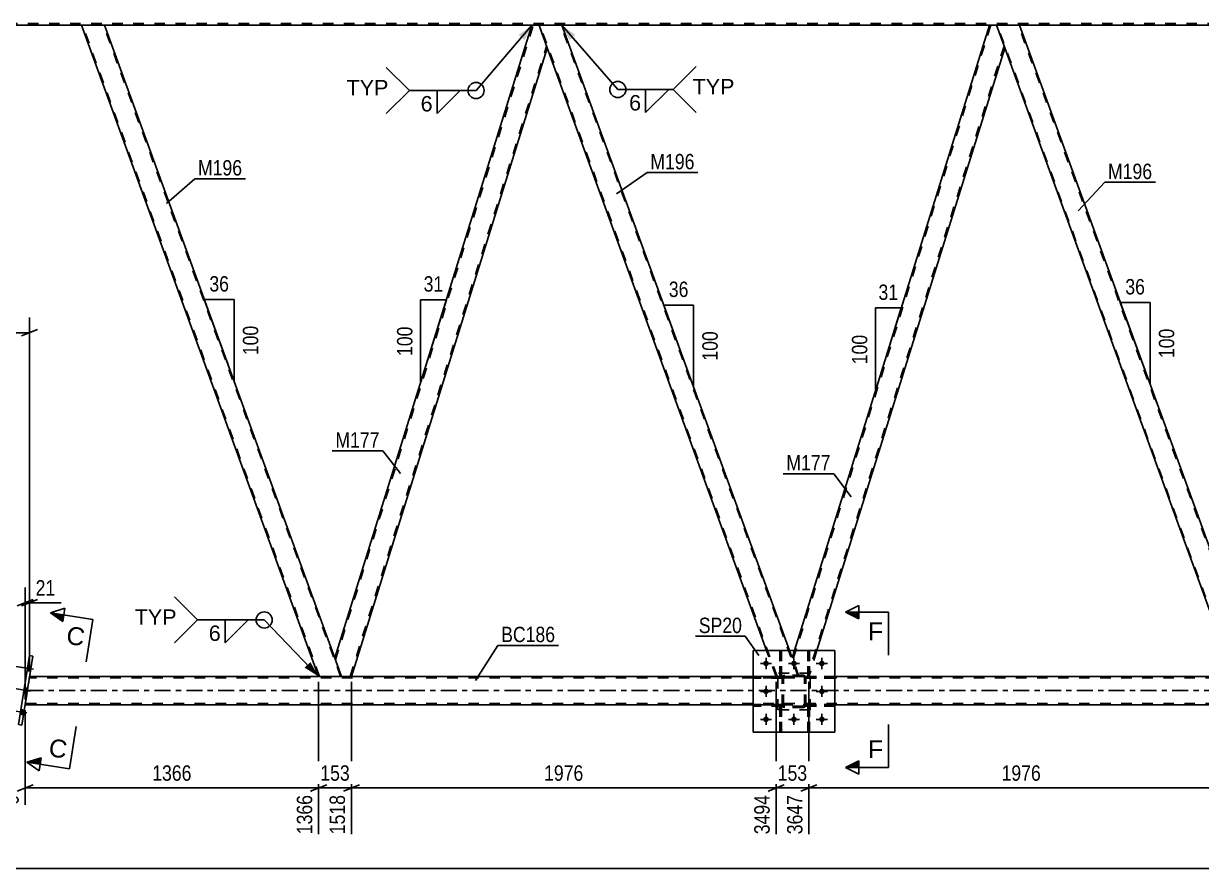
# Model space of a CAD drawing. Header units: millimetres. Extents: x 0 to 841, y 0 to 594.
# Drawn here: x 110.7 to 329.9, y 277.3 to 434.6 of the extents above; entities that cross this region are included whole.
import ezdxf

# ---------------------------------------------------------------- set-up
doc = ezdxf.new("R2010")
doc.units = ezdxf.units.MM
doc.linetypes.add('DXK_LINE_DOT2', pattern=[3.9198, 1.9599, -1.9599])
doc.linetypes.add('DXK_LINE_DOT3', pattern=[5.9187, 2.979, -0.9799, 0.9799, -0.9799])
doc.styles.add('Arial', font='ARIAL.TTF', dxfattribs={"height": 0.2})
doc.styles.add('Arial Narrow', font='ARIALN.TTF', dxfattribs={"height": 0.2})

# ---------------------------------------------------------------- blocks, each defined once
blk = doc.blocks.new('Bolt-318887657-3379 - 3259')
at = {"linetype": 'Continuous'}
for points in [[(111.45, 314.98), (111.32, 314.11), (111.95, 314.01), (112.08, 314.88)], [(111.45, 314.98), (111.32, 314.11), (111.95, 314.01), (112.08, 314.88)], [(111.45, 314.98), (111.32, 314.11), (111.95, 314.01), (112.08, 314.88)], [(110.82, 310.93), (110.68, 310.06), (111.31, 309.96), (111.45, 310.83)], [(110.82, 310.93), (110.68, 310.06), (111.31, 309.96), (111.45, 310.83)], [(110.18, 306.88), (110.04, 306.01), (110.68, 305.91), (110.81, 306.78)], [(110.18, 306.88), (110.04, 306.01), (110.68, 305.91), (110.81, 306.78)], [(110.18, 306.88), (110.04, 306.01), (110.68, 305.91), (110.81, 306.78)]]:
    blk.add_hatch(color=1, dxfattribs=at).paths.add_polyline_path(points)
at = {"color": 1, "linetype": 'Continuous'}
for p, q in [((112.53, 314.36), (109.25, 314.88)), ((112.53, 314.36), (109.25, 314.88)), ((112.53, 314.36), (109.25, 314.88)), ((111.95, 314.01), (111.32, 314.11)), ((111.95, 314.01), (111.32, 314.11)), ((111.95, 314.01), (111.32, 314.11)), ((112.08, 314.88), (111.45, 314.98)), ((112.08, 314.88), (111.45, 314.98)), ((112.08, 314.88), (111.45, 314.98)), ((111.89, 310.31), (108.61, 310.83)), ((111.89, 310.31), (108.61, 310.83)), ((111.31, 309.96), (110.68, 310.06)), ((111.31, 309.96), (110.68, 310.06)), ((111.45, 310.83), (110.82, 310.93)), ((111.45, 310.83), (110.82, 310.93)), ((111.26, 306.26), (107.98, 306.78)), ((111.26, 306.26), (107.98, 306.78)), ((111.26, 306.26), (107.98, 306.78)), ((110.68, 305.91), (110.04, 306.01)), ((110.68, 305.91), (110.04, 306.01)), ((110.68, 305.91), (110.04, 306.01)), ((110.81, 306.78), (110.18, 306.88)), ((110.81, 306.78), (110.18, 306.88)), ((110.81, 306.78), (110.18, 306.88))]:
    blk.add_line(p, q, dxfattribs=at)
blk = doc.blocks.new('Part-318887657-3724 - 3259')
at = {"color": 7, "linetype": 'DXK_LINE_DOT2'}
for p, q in [((251.41, 317.85), (251.41, 313.01)), ((251.73, 317.85), (251.41, 317.85)), ((251.73, 313.01), (251.73, 317.85)), ((251.41, 313.61), (251.73, 313.61)), ((251.41, 313.01), (251.73, 313.01))]:
    blk.add_line(p, q, dxfattribs=at)
blk = doc.blocks.new('Part-318887657-3357 - 3259')
at = {"color": 2, "linetype": 'Continuous'}
for p, q in [((296, 434.25), (291.74, 434.25)), ((338.87, 316.45), (296, 434.25)), ((335.86, 313.03), (293.27, 430.05))]:
    blk.add_line(p, q, dxfattribs=at)
at = {"color": 7, "linetype": 'DXK_LINE_DOT2'}
for p, q in [((291.74, 434.25), (293.27, 430.05)), ((336.03, 313.03), (291.91, 434.25)), ((339.95, 313.03), (295.83, 434.25)), ((340.12, 313.03), (338.87, 316.45)), ((335.86, 313.03), (340.12, 313.03))]:
    blk.add_line(p, q, dxfattribs=at)
blk = doc.blocks.new('Part-318887657-3591 - 3259')
at = {"color": 7, "linetype": 'DXK_LINE_DOT2'}
for p, q in [((251.41, 302.65), (251.41, 307.49)), ((251.41, 307.49), (251.73, 307.49)), ((251.73, 307.49), (251.73, 302.65)), ((251.41, 306.89), (251.73, 306.89)), ((251.73, 302.65), (251.41, 302.65))]:
    blk.add_line(p, q, dxfattribs=at)
blk = doc.blocks.new('Part-318887657-3693 - 3259')
at = {"color": 7, "linetype": 'DXK_LINE_DOT2'}
for p, q in [((256.61, 302.65), (256.61, 307.49)), ((256.61, 307.49), (256.93, 307.49)), ((256.93, 307.49), (256.93, 302.65)), ((256.61, 306.89), (256.93, 306.89)), ((256.93, 302.65), (256.61, 302.65))]:
    blk.add_line(p, q, dxfattribs=at)
blk = doc.blocks.new('Bolt-318887657-3524 - 3259')
at = {"color": 1, "linetype": 'Continuous'}
for p, q in [((248.85, 316.49), (248.85, 315.8)), ((254.05, 316.49), (254.05, 315.8)), ((259.25, 316.49), (259.25, 315.8)), ((247.81, 315.45), (248.51, 315.45)), ((248.85, 314.41), (248.85, 315.1)), ((249.89, 315.45), (249.2, 315.45)), ((253.01, 315.45), (253.71, 315.45)), ((254.05, 314.41), (254.05, 315.1)), ((255.09, 315.45), (254.4, 315.45)), ((258.21, 315.45), (258.91, 315.45)), ((259.25, 314.41), (259.25, 315.1)), ((260.29, 315.45), (259.6, 315.45)), ((248.85, 311.29), (248.85, 310.6)), ((259.25, 311.29), (259.25, 310.6)), ((247.81, 310.25), (248.51, 310.25)), ((248.85, 309.21), (248.85, 309.9)), ((249.89, 310.25), (249.2, 310.25)), ((258.21, 310.25), (258.91, 310.25)), ((259.25, 309.21), (259.25, 309.9)), ((260.29, 310.25), (259.6, 310.25)), ((247.81, 305.05), (248.51, 305.05)), ((248.85, 306.09), (248.85, 305.4)), ((249.89, 305.05), (249.2, 305.05)), ((253.01, 305.05), (253.71, 305.05)), ((254.05, 306.09), (254.05, 305.4)), ((255.09, 305.05), (254.4, 305.05)), ((258.21, 305.05), (258.91, 305.05)), ((259.25, 306.09), (259.25, 305.4)), ((260.29, 305.05), (259.6, 305.05)), ((248.85, 304.01), (248.85, 304.7)), ((254.05, 304.01), (254.05, 304.7)), ((259.25, 304.01), (259.25, 304.7))]:
    blk.add_line(p, q, dxfattribs=at)
blk = doc.blocks.new('Part-318887657-3545 - 3259')
at = {"color": 2, "linetype": 'Continuous'}
for p, q in [((165.59, 313.03), (121.47, 434.25)), ((121.47, 434.25), (125.73, 434.25)), ((168.6, 316.45), (125.73, 434.25))]:
    blk.add_line(p, q, dxfattribs=at)
at = {"color": 7, "linetype": 'DXK_LINE_DOT2'}
for p, q in [((165.76, 313.03), (121.64, 434.25)), ((169.68, 313.03), (125.56, 434.25)), ((169.85, 313.03), (168.6, 316.45)), ((165.59, 313.03), (169.85, 313.03))]:
    blk.add_line(p, q, dxfattribs=at)
blk = doc.blocks.new('Part-318887657-3667 - 3259')
at = {"color": 7, "linetype": 'DXK_LINE_DOT2'}
for p, q in [((775.9, 434.57), (69.47, 434.57)), ((125.73, 434.25), (121.47, 434.25)), ((210.86, 434.25), (205.29, 434.25)), ((296, 434.25), (290.42, 434.25))]:
    blk.add_line(p, q, dxfattribs=at)
at = {"color": 2, "linetype": 'Continuous'}
for p, q in [((121.47, 434.25), (69.47, 434.25)), ((205.29, 434.25), (125.73, 434.25)), ((290.42, 434.25), (210.86, 434.25)), ((375.56, 434.25), (296, 434.25))]:
    blk.add_line(p, q, dxfattribs=at)
blk = doc.blocks.new('Part-318887657-3550 - 3259')
at = {"color": 7, "linetype": 'DXK_LINE_DOT2'}
for p, q in [((110.97, 307.75), (111.79, 313.03)), ((787.3, 312.79), (111.76, 312.79)), ((261.65, 313.03), (246.45, 313.03)), ((787.3, 307.99), (111, 307.99)), ((261.66, 307.75), (246.45, 307.75))]:
    blk.add_line(p, q, dxfattribs=at)
at = {"color": 2, "linetype": 'Continuous'}
for p, q in [((246.45, 313.03), (111.79, 313.03)), ((501.67, 313.03), (261.65, 313.03)), ((246.45, 307.75), (110.97, 307.75)), ((501.67, 307.75), (261.66, 307.75))]:
    blk.add_line(p, q, dxfattribs=at)
at = {"color": 7, "linetype": 'DXK_LINE_DOT3'}
blk.add_line((111.38, 310.39), (787.3, 310.39), dxfattribs=at)
blk = doc.blocks.new('Part-318887657-3563 - 3259')
at = {"color": 2, "linetype": 'Continuous'}
for p, q in [((168.59, 316.5), (205.29, 434.25)), ((206.61, 434.25), (205.29, 434.25)), ((208.13, 430.05), (206.61, 434.25)), ((171.69, 313.03), (208.15, 430)), ((169.85, 313.03), (168.6, 316.45))]:
    blk.add_line(p, q, dxfattribs=at)
at = {"color": 7, "linetype": 'DXK_LINE_DOT2'}
for p, q in [((168.72, 316.13), (205.54, 434.25)), ((171.44, 313.03), (208.02, 430.37)), ((208.15, 430), (208.13, 430.05)), ((208.15, 430), (208.13, 430.05)), ((168.6, 316.45), (168.59, 316.5)), ((169.85, 313.03), (171.69, 313.03))]:
    blk.add_line(p, q, dxfattribs=at)
blk = doc.blocks.new('Part-318887657-3568 - 3259')
at = {"color": 2, "linetype": 'Continuous'}
for p, q in [((210.86, 434.25), (206.61, 434.25)), ((253.23, 317.85), (210.86, 434.25)), ((248.97, 317.85), (208.13, 430.05))]:
    blk.add_line(p, q, dxfattribs=at)
at = {"color": 7, "linetype": 'DXK_LINE_DOT2'}
for p, q in [((206.61, 434.25), (208.13, 430.05)), ((250.9, 313.03), (206.78, 434.25)), ((254.81, 313.03), (210.69, 434.25)), ((250.73, 313.03), (248.97, 317.85)), ((254.98, 313.03), (253.23, 317.85)), ((254.98, 313.03), (250.73, 313.03))]:
    blk.add_line(p, q, dxfattribs=at)
blk = doc.blocks.new('Part-318887657-3573 - 3259')
at = {"color": 7, "linetype": 'DXK_LINE_DOT2'}
for p, q in [((290.67, 434.25), (253.85, 316.13)), ((293.15, 430.37), (256.58, 313.03)), ((293.29, 430), (293.27, 430.05)), ((293.29, 430), (293.27, 430.05)), ((254.14, 317.85), (253.72, 316.5)), ((254.98, 313.03), (253.72, 316.5)), ((258.33, 317.85), (256.83, 313.03)), ((256.83, 313.03), (254.98, 313.03))]:
    blk.add_line(p, q, dxfattribs=at)
at = {"color": 2, "linetype": 'Continuous'}
for p, q in [((290.42, 434.25), (254.14, 317.85)), ((291.74, 434.25), (290.42, 434.25)), ((293.27, 430.05), (291.74, 434.25)), ((293.29, 430), (258.33, 317.85))]:
    blk.add_line(p, q, dxfattribs=at)
blk = doc.blocks.new('Part-318887657-3598 - 3259')
at = {"color": 7, "linetype": 'DXK_LINE_DOT2'}
for p, q in [((257.06, 313.65), (251.06, 313.65)), ((251.06, 306.85), (251.06, 313.65)), ((257.06, 306.85), (257.06, 313.65)), ((257.06, 306.85), (251.06, 306.85))]:
    blk.add_line(p, q, dxfattribs=at)
blk = doc.blocks.new('Part-318887657-3599 - 3259')
at = {"color": 7, "linetype": 'DXK_LINE_DOT2'}
for p, q in [((251.85, 312.77), (251.89, 312.96)), ((251.89, 312.96), (251.85, 312.77)), ((251.85, 307.73), (251.85, 312.77)), ((252.09, 312.77), (252.11, 312.86)), ((252.09, 307.73), (252.09, 312.77)), ((252.11, 312.86), (252.17, 312.94)), ((252.15, 313.21), (252.33, 313.25)), ((252.33, 313.25), (252.15, 313.21)), ((252.17, 312.94), (252.24, 312.99)), ((252.24, 312.99), (252.33, 313.01)), ((255.77, 313.25), (252.33, 313.25)), ((252.33, 313.01), (255.77, 313.01)), ((255.77, 313.25), (255.96, 313.21)), ((255.96, 313.21), (255.77, 313.25)), ((255.77, 313.01), (255.87, 312.99)), ((255.87, 312.99), (255.94, 312.94)), ((255.94, 312.94), (256, 312.86)), ((256, 312.86), (256.01, 312.77)), ((256.01, 307.73), (256.01, 312.77)), ((256.22, 312.96), (256.25, 312.77)), ((256.25, 312.77), (256.22, 312.96)), ((256.25, 307.73), (256.25, 312.77)), ((251.89, 307.55), (251.85, 307.73)), ((251.85, 307.73), (251.89, 307.55)), ((252.11, 307.64), (252.09, 307.73)), ((252.17, 307.56), (252.11, 307.64)), ((252.33, 307.25), (252.15, 307.29)), ((252.15, 307.29), (252.33, 307.25)), ((252.24, 307.51), (252.17, 307.56)), ((252.33, 307.49), (252.24, 307.51)), ((255.77, 307.49), (252.33, 307.49)), ((255.77, 307.25), (252.33, 307.25)), ((255.87, 307.51), (255.77, 307.49)), ((255.96, 307.29), (255.77, 307.25)), ((255.77, 307.25), (255.96, 307.29)), ((255.94, 307.56), (255.87, 307.51)), ((256, 307.64), (255.94, 307.56)), ((256.01, 307.73), (256, 307.64)), ((256.25, 307.73), (256.22, 307.55)), ((256.22, 307.55), (256.25, 307.73))]:
    blk.add_line(p, q, dxfattribs=at)
at = {"color": 7, "linetype": 'DXK_LINE_DOT3'}
blk.add_line((254.05, 310.25), (254.05, 310.25), dxfattribs=at)
at = {"color": 7, "linetype": 'DXK_LINE_DOT2'}
for centre, start, end in [((252.33, 312.77), 112.5, 157.5), ((252.33, 312.77), 112.5, 157.5), ((255.77, 312.77), 22.5, 67.5), ((255.77, 312.77), 22.5, 67.5), ((252.33, 307.73), 202.5, 247.5), ((252.33, 307.73), 202.5, 247.5), ((255.77, 307.73), 292.5, 337.5), ((255.77, 307.73), 292.5, 337.5)]:
    blk.add_arc(centre, 0.48, start, end, dxfattribs=at)
blk = doc.blocks.new('Part-318887657-3600 - 3259')
at = {"color": 7, "linetype": 'DXK_LINE_DOT2'}
for p, q in [((246.45, 317.85), (261.65, 317.85)), ((246.45, 317.85), (246.45, 302.65)), ((261.65, 317.85), (261.65, 302.65)), ((246.45, 302.65), (261.65, 302.65))]:
    blk.add_line(p, q, dxfattribs=at)
blk = doc.blocks.new('Part-318887657-3605 - 3259')
at = {"color": 2, "linetype": 'Continuous'}
for p, q in [((261.65, 317.85), (246.45, 317.85)), ((246.45, 302.65), (246.45, 317.85)), ((261.65, 302.65), (261.65, 317.85)), ((261.65, 302.65), (246.45, 302.65))]:
    blk.add_line(p, q, dxfattribs=at)
blk = doc.blocks.new('Part-318887657-3609 - 3259')
at = {"color": 7, "linetype": 'DXK_LINE_DOT2'}
for p, q in [((256.93, 307.49), (256.61, 307.49)), ((256.61, 307.49), (256.61, 302.65)), ((256.93, 302.65), (256.93, 307.49)), ((256.61, 306.89), (256.93, 306.89)), ((256.61, 302.65), (256.93, 302.65))]:
    blk.add_line(p, q, dxfattribs=at)
blk = doc.blocks.new('Part-318887657-3615 - 3259')
at = {"color": 7, "linetype": 'DXK_LINE_DOT2'}
for p, q in [((257.06, 313.65), (251.06, 313.65)), ((251.06, 306.85), (251.06, 313.65)), ((257.06, 306.85), (257.06, 313.65)), ((257.06, 306.85), (251.06, 306.85))]:
    blk.add_line(p, q, dxfattribs=at)
blk = doc.blocks.new('Part-318887657-3638 - 3259')
at = {"color": 7, "linetype": 'DXK_LINE_DOT2'}
for p, q in [((251.41, 313.01), (251.41, 317.85)), ((251.41, 317.85), (251.73, 317.85)), ((251.73, 317.85), (251.73, 313.01)), ((251.41, 313.61), (251.73, 313.61)), ((251.73, 313.01), (251.41, 313.01))]:
    blk.add_line(p, q, dxfattribs=at)
blk = doc.blocks.new('Part-318887657-3641 - 3259')
at = {"color": 7, "linetype": 'DXK_LINE_DOT2'}
for p, q in [((261.66, 307.81), (256.26, 307.81)), ((256.26, 307.81), (256.26, 307.49)), ((256.26, 307.49), (261.66, 307.49)), ((256.86, 307.49), (256.86, 307.81)), ((261.66, 307.49), (261.66, 307.81))]:
    blk.add_line(p, q, dxfattribs=at)
blk = doc.blocks.new('Part-318887657-3644 - 3259')
at = {"color": 7, "linetype": 'DXK_LINE_DOT2'}
for p, q in [((261.66, 313.01), (256.26, 313.01)), ((256.26, 313.01), (256.26, 312.69)), ((256.26, 312.69), (261.66, 312.69)), ((256.86, 312.69), (256.86, 313.01)), ((261.66, 312.69), (261.66, 313.01))]:
    blk.add_line(p, q, dxfattribs=at)
blk = doc.blocks.new('Part-318887657-3650 - 3259')
at = {"color": 7, "linetype": 'DXK_LINE_DOT2'}
for p, q in [((256.26, 312.69), (256.26, 313.01)), ((256.26, 313.01), (261.66, 313.01)), ((261.66, 312.69), (256.26, 312.69)), ((256.86, 312.69), (256.86, 313.01)), ((261.66, 313.01), (261.66, 312.69))]:
    blk.add_line(p, q, dxfattribs=at)
blk = doc.blocks.new('Bolt-318887657-3652 - 3259')
at = {"linetype": 'Continuous'}
for points in [[(249.37, 315.45, -1), (248.33, 315.45, -1)], [(254.57, 315.45, -1), (253.53, 315.45, -1)], [(259.77, 315.45, -1), (258.73, 315.45, -1)], [(249.37, 310.25, -1), (248.33, 310.25, -1)], [(259.77, 310.25, -1), (258.73, 310.25, -1)], [(249.37, 305.05, -1), (248.33, 305.05, -1)], [(254.57, 305.05, -1), (253.53, 305.05, -1)], [(259.77, 305.05, -1), (258.73, 305.05, -1)]]:
    blk.add_hatch(color=1, dxfattribs=at).paths.add_polyline_path(points)
at = {"color": 1, "linetype": 'Continuous'}
for p, q in [((248.85, 316.49), (248.85, 314.41)), ((254.05, 316.49), (254.05, 314.41)), ((259.25, 316.49), (259.25, 314.41)), ((249.89, 315.45), (247.81, 315.45)), ((255.09, 315.45), (253.01, 315.45)), ((260.29, 315.45), (258.21, 315.45)), ((248.85, 311.29), (248.85, 309.21)), ((259.25, 311.29), (259.25, 309.21)), ((249.89, 310.25), (247.81, 310.25)), ((260.29, 310.25), (258.21, 310.25)), ((249.89, 305.05), (247.81, 305.05)), ((248.85, 306.09), (248.85, 304.01)), ((255.09, 305.05), (253.01, 305.05)), ((254.05, 306.09), (254.05, 304.01)), ((260.29, 305.05), (258.21, 305.05)), ((259.25, 306.09), (259.25, 304.01))]:
    blk.add_line(p, q, dxfattribs=at)
blk = doc.blocks.new('Part-318887657-3683 - 3259')
at = {"color": 2, "linetype": 'Continuous'}
for p, q in [((111.76, 316.91), (109.74, 304.07)), ((110.37, 303.97), (112.39, 316.81)), ((112.39, 316.81), (111.76, 316.91)), ((110.37, 303.97), (109.74, 304.07))]:
    blk.add_line(p, q, dxfattribs=at)
blk = doc.blocks.new('Part-318887657-3687 - 3259')
at = {"color": 7, "linetype": 'DXK_LINE_DOT2'}
for p, q in [((256.61, 313.01), (256.61, 317.85)), ((256.61, 317.85), (256.93, 317.85)), ((256.93, 317.85), (256.93, 313.01)), ((256.61, 313.61), (256.93, 313.61)), ((256.93, 313.01), (256.61, 313.01))]:
    blk.add_line(p, q, dxfattribs=at)
blk = doc.blocks.new('Part-318887657-3697 - 3259')
at = {"color": 7, "linetype": 'DXK_LINE_DOT2'}
for p, q in [((251.85, 307.81), (246.46, 307.81)), ((246.46, 307.81), (246.46, 307.49)), ((251.85, 307.49), (246.46, 307.49)), ((251.25, 307.49), (251.25, 307.81)), ((251.85, 307.49), (251.85, 307.81))]:
    blk.add_line(p, q, dxfattribs=at)
blk = doc.blocks.new('Part-318887657-3700 - 3259')
at = {"color": 7, "linetype": 'DXK_LINE_DOT2'}
for p, q in [((251.85, 313.01), (246.46, 313.01)), ((246.46, 313.01), (246.46, 312.69)), ((251.85, 312.69), (246.46, 312.69)), ((251.25, 312.69), (251.25, 313.01)), ((251.85, 312.69), (251.85, 313.01))]:
    blk.add_line(p, q, dxfattribs=at)
blk = doc.blocks.new('Part-318887657-3701 - 3259')
at = {"color": 7, "linetype": 'DXK_LINE_DOT2'}
for p, q in [((251.85, 312.77), (251.89, 312.96)), ((251.89, 312.96), (251.85, 312.77)), ((251.85, 307.73), (251.85, 312.77)), ((252.09, 312.77), (252.11, 312.86)), ((252.09, 307.73), (252.09, 312.77)), ((252.11, 312.86), (252.17, 312.94)), ((252.15, 313.21), (252.33, 313.25)), ((252.33, 313.25), (252.15, 313.21)), ((252.17, 312.94), (252.24, 312.99)), ((252.24, 312.99), (252.33, 313.01)), ((255.77, 313.25), (252.33, 313.25)), ((252.33, 313.01), (255.77, 313.01)), ((255.77, 313.25), (255.96, 313.21)), ((255.96, 313.21), (255.77, 313.25)), ((255.77, 313.01), (255.87, 312.99)), ((255.87, 312.99), (255.94, 312.94)), ((255.94, 312.94), (256, 312.86)), ((256, 312.86), (256.01, 312.77)), ((256.01, 307.73), (256.01, 312.77)), ((256.22, 312.96), (256.25, 312.77)), ((256.25, 312.77), (256.22, 312.96)), ((256.25, 307.73), (256.25, 312.77)), ((251.89, 307.55), (251.85, 307.73)), ((251.85, 307.73), (251.89, 307.55)), ((252.11, 307.64), (252.09, 307.73)), ((252.17, 307.56), (252.11, 307.64)), ((252.33, 307.25), (252.15, 307.29)), ((252.15, 307.29), (252.33, 307.25)), ((252.24, 307.51), (252.17, 307.56)), ((252.33, 307.49), (252.24, 307.51)), ((255.77, 307.49), (252.33, 307.49)), ((255.77, 307.25), (252.33, 307.25)), ((255.87, 307.51), (255.77, 307.49)), ((255.96, 307.29), (255.77, 307.25)), ((255.77, 307.25), (255.96, 307.29)), ((255.94, 307.56), (255.87, 307.51)), ((256, 307.64), (255.94, 307.56)), ((256.01, 307.73), (256, 307.64)), ((256.25, 307.73), (256.22, 307.55)), ((256.22, 307.55), (256.25, 307.73))]:
    blk.add_line(p, q, dxfattribs=at)
at = {"color": 7, "linetype": 'DXK_LINE_DOT3'}
blk.add_line((254.05, 310.25), (254.05, 310.25), dxfattribs=at)
at = {"color": 7, "linetype": 'DXK_LINE_DOT2'}
for centre, start, end in [((252.33, 312.77), 112.5, 157.5), ((252.33, 312.77), 112.5, 157.5), ((255.77, 312.77), 22.5, 67.5), ((255.77, 312.77), 22.5, 67.5), ((252.33, 307.73), 202.5, 247.5), ((252.33, 307.73), 202.5, 247.5), ((255.77, 307.73), 292.5, 337.5), ((255.77, 307.73), 292.5, 337.5)]:
    blk.add_arc(centre, 0.48, start, end, dxfattribs=at)
blk = doc.blocks.new('Part-318887657-3727 - 3259')
at = {"color": 7, "linetype": 'DXK_LINE_DOT2'}
for p, q in [((251.85, 307.81), (246.46, 307.81)), ((246.46, 307.49), (246.46, 307.81)), ((251.85, 307.49), (246.46, 307.49)), ((251.25, 307.49), (251.25, 307.81)), ((251.85, 307.81), (251.85, 307.49))]:
    blk.add_line(p, q, dxfattribs=at)
blk = doc.blocks.new('Part-318887657-3730 - 3259')
at = {"color": 7, "linetype": 'DXK_LINE_DOT2'}
for p, q in [((251.85, 313.01), (246.46, 313.01)), ((246.46, 312.69), (246.46, 313.01)), ((251.85, 312.69), (246.46, 312.69)), ((251.25, 312.69), (251.25, 313.01)), ((251.85, 313.01), (251.85, 312.69))]:
    blk.add_line(p, q, dxfattribs=at)
blk = doc.blocks.new('Part-318887657-3733 - 3259')
at = {"color": 7, "linetype": 'DXK_LINE_DOT2'}
for p, q in [((256.26, 307.49), (256.26, 307.81)), ((256.26, 307.81), (261.66, 307.81)), ((261.66, 307.49), (256.26, 307.49)), ((256.86, 307.49), (256.86, 307.81)), ((261.66, 307.81), (261.66, 307.49))]:
    blk.add_line(p, q, dxfattribs=at)
blk = doc.blocks.new('Part-318887657-3788 - 3259')
at = {"color": 7, "linetype": 'DXK_LINE_DOT2'}
for p, q in [((251.73, 307.49), (251.41, 307.49)), ((251.41, 307.49), (251.41, 302.65)), ((251.73, 302.65), (251.73, 307.49)), ((251.41, 306.89), (251.73, 306.89)), ((251.41, 302.65), (251.73, 302.65))]:
    blk.add_line(p, q, dxfattribs=at)
blk = doc.blocks.new('Part-318887657-3810 - 3259')
at = {"color": 7, "linetype": 'DXK_LINE_DOT2'}
for p, q in [((256.61, 317.85), (256.61, 313.01)), ((256.93, 317.85), (256.61, 317.85)), ((256.93, 313.01), (256.93, 317.85)), ((256.61, 313.61), (256.93, 313.61)), ((256.61, 313.01), (256.93, 313.01))]:
    blk.add_line(p, q, dxfattribs=at)
blk = doc.blocks.new('StraightDimension-318887657-4484 - 3259')
at = {"color": 7, "linetype": 'Continuous'}
for p, q in [((165.59, 312.03), (165.59, 283.66)), ((110.97, 306.75), (110.97, 289.14)), ((112.47, 292.87), (109.47, 291.67)), ((110.97, 292.27), (165.59, 292.27)), ((164.09, 291.67), (167.09, 292.87))]:
    blk.add_line(p, q, dxfattribs=at)
at = {"color": 0}
blk.add_wipeout([(142.53, 293.02), (142.53, 297.22), (134.02, 297.22), (134.02, 293.02)], dxfattribs=at)
at = {"color": 0, "linetype": 'Continuous'}
for points in [[(110.37, 291.57), (106.17, 291.57), (106.17, 288.54), (110.37, 288.54)], [(164.99, 291.57), (160.79, 291.57), (160.79, 283.06), (164.99, 283.06)]]:
    blk.add_wipeout(points, dxfattribs=at)
at = {"color": 3, "style": 'Arial Narrow'}
blk.add_text('1366', height=2.863, dxfattribs=at).set_placement((134.62, 293.62))
at = {"color": 3, "linetype": 'Continuous', "style": 'Arial Narrow'}
for s, height, p in [('0', 2.86, (109.77, 289.14)), ('1366', 2.863, (164.39, 283.66))]:
    blk.add_text(s, height=height, rotation=90.0002, dxfattribs=at).set_placement(p)
blk = doc.blocks.new('StraightDimension-318887657-4755 - 3259')
at = {"color": 7, "linetype": 'Continuous'}
for p, q in [((171.69, 312.03), (171.69, 283.66)), ((250.73, 312.03), (250.73, 283.66)), ((173.19, 292.87), (170.19, 291.67)), ((171.69, 292.27), (250.73, 292.27)), ((249.23, 291.67), (252.23, 292.87))]:
    blk.add_line(p, q, dxfattribs=at)
at = {"color": 0}
blk.add_wipeout([(215.47, 293.02), (215.47, 297.22), (206.95, 297.22), (206.95, 293.02)], dxfattribs=at)
at = {"color": 0, "linetype": 'Continuous'}
blk.add_wipeout([(250.13, 291.57), (245.93, 291.57), (245.93, 283.06), (250.13, 283.06)], dxfattribs=at)
at = {"color": 3, "style": 'Arial Narrow'}
blk.add_text('1976', height=2.863, dxfattribs=at).set_placement((207.55, 293.62))
at = {"color": 3, "linetype": 'Continuous', "style": 'Arial Narrow'}
blk.add_text('3494', height=2.863, rotation=90.0002, dxfattribs=at).set_placement((249.53, 283.66))
blk = doc.blocks.new('StraightDimension-318887657-4496 - 3259')
at = {"color": 7, "linetype": 'Continuous'}
for p, q in [((165.59, 312.03), (165.59, 283.66)), ((171.69, 312.03), (171.69, 283.66)), ((164.09, 291.67), (167.09, 292.87)), ((165.59, 292.27), (171.69, 292.27)), ((173.19, 292.87), (170.19, 291.67))]:
    blk.add_line(p, q, dxfattribs=at)
at = {"color": 0}
blk.add_wipeout([(171.98, 293.02), (171.98, 297.22), (165.3, 297.22), (165.3, 293.02)], dxfattribs=at)
at = {"color": 0, "linetype": 'Continuous'}
blk.add_wipeout([(171.09, 291.57), (166.89, 291.57), (166.89, 283.06), (171.09, 283.06)], dxfattribs=at)
at = {"color": 3, "style": 'Arial Narrow'}
blk.add_text('153', height=2.863, dxfattribs=at).set_placement((165.9, 293.62))
at = {"color": 3, "linetype": 'Continuous', "style": 'Arial Narrow'}
blk.add_text('1518', height=2.863, rotation=90.0002, dxfattribs=at).set_placement((170.49, 283.66))
blk = doc.blocks.new('StraightDimension-318887657-4717 - 3259')
at = {"color": 7, "linetype": 'Continuous'}
for p, q in [((256.83, 312.03), (256.83, 283.66)), ((335.86, 312.03), (335.86, 283.66)), ((258.33, 292.87), (255.33, 291.67)), ((256.83, 292.27), (335.86, 292.27)), ((334.36, 291.67), (337.36, 292.87))]:
    blk.add_line(p, q, dxfattribs=at)
at = {"color": 0}
blk.add_wipeout([(300.6, 293.02), (300.6, 297.22), (292.09, 297.22), (292.09, 293.02)], dxfattribs=at)
at = {"color": 0, "linetype": 'Continuous'}
blk.add_wipeout([(335.26, 291.57), (331.06, 291.57), (331.06, 283.06), (335.26, 283.06)], dxfattribs=at)
at = {"color": 3, "style": 'Arial Narrow'}
blk.add_text('1976', height=2.863, dxfattribs=at).set_placement((292.69, 293.62))
at = {"color": 3, "linetype": 'Continuous', "style": 'Arial Narrow'}
blk.add_text('5622', height=2.863, rotation=90.0002, dxfattribs=at).set_placement((334.66, 283.66))
blk = doc.blocks.new('AngleDimension-318887657-4890 - 3259')
at = {"color": 7, "linetype": 'Continuous'}
for p, q in [((148.67, 371.21), (144.31, 383.19)), ((149.85, 383.19), (144.31, 383.19)), ((149.85, 367.97), (144.31, 383.19)), ((149.85, 367.97), (149.85, 383.19))]:
    blk.add_line(p, q, dxfattribs=at)
at = {"color": 0}
for points in [[(149.51, 384.09), (149.51, 388.29), (144.65, 388.29), (144.65, 384.09)], [(154.95, 378.92), (150.75, 378.92), (150.75, 372.24), (154.95, 372.24)]]:
    blk.add_wipeout(points, dxfattribs=at)
at = {"color": 3, "style": 'Arial Narrow'}
blk.add_text('36', height=2.863, dxfattribs=at).set_placement((145.25, 384.69))
blk.add_text('100', height=2.863, rotation=90.0002, dxfattribs=at).set_placement((154.35, 372.84))
blk = doc.blocks.new('AngleDimension-318887657-4932 - 3259')
at = {"color": 7, "linetype": 'Continuous'}
for p, q in [((269.2, 381.63), (274.02, 381.63)), ((269.2, 366.16), (274.02, 381.63)), ((269.2, 366.16), (269.2, 381.63)), ((273.87, 381.14), (274.02, 381.63))]:
    blk.add_line(p, q, dxfattribs=at)
at = {"color": 0}
for points in [[(274.04, 382.53), (274.04, 386.73), (269.18, 386.73), (269.18, 382.53)], [(268.3, 377.24), (264.1, 377.24), (264.1, 370.55), (268.3, 370.55)]]:
    blk.add_wipeout(points, dxfattribs=at)
at = {"color": 3, "style": 'Arial Narrow'}
blk.add_text('31', height=2.863, dxfattribs=at).set_placement((269.78, 383.13))
blk.add_text('100', height=2.863, rotation=90.0002, dxfattribs=at).set_placement((267.7, 371.15))
blk = doc.blocks.new('StraightDimension-318887657-4149 - 3259')
at = {"color": 7, "linetype": 'Continuous'}
for p, q in [((59.25, 433.25), (59.25, 374.63)), ((111.79, 314.03), (111.79, 379.88)), ((60.75, 377.63), (57.75, 376.43)), ((110.29, 376.43), (113.29, 377.63)), ((59.25, 377.03), (111.79, 377.03))]:
    blk.add_line(p, q, dxfattribs=at)
at = {"color": 0}
blk.add_wipeout([(89.78, 377.78), (89.78, 381.98), (81.27, 381.98), (81.27, 377.78)], dxfattribs=at)
at = {"color": 3, "style": 'Arial Narrow'}
blk.add_text('1431', height=2.863, dxfattribs=at).set_placement((81.87, 378.38))
blk = doc.blocks.new('StraightDimension-318887657-4449 - 3259')
at = {"color": 7, "linetype": 'Continuous'}
for p, q in [((110.97, 308.75), (110.97, 329.6)), ((111.79, 314.03), (111.79, 329.6)), ((109.47, 326.15), (112.47, 327.35)), ((113.29, 327.35), (110.29, 326.15)), ((110.97, 326.75), (111.79, 326.75))]:
    blk.add_line(p, q, dxfattribs=at)
at = {"color": 0}
blk.add_wipeout([(117.18, 327.5), (117.18, 331.7), (112.32, 331.7), (112.32, 327.5)], dxfattribs=at)
at = {"color": 7, "linetype": 'Continuous'}
blk.add_line((111.79, 326.75), (117.7, 326.75), dxfattribs=at)
blk.add_line((111.79, 326.75), (117.7, 326.75), dxfattribs=at)
at = {"color": 3, "style": 'Arial Narrow'}
blk.add_text('21', height=2.863, dxfattribs=at).set_placement((112.92, 328.1))
blk = doc.blocks.new('StraightDimension-318887657-4473 - 3259')
at = {"color": 7, "linetype": 'Continuous'}
blk.add_line((58.61, 277.29), (798.16, 277.29), dxfattribs=at)
blk = doc.blocks.new('StraightDimension-318887657-4736 - 3259')
at = {"color": 7, "linetype": 'Continuous'}
for p, q in [((250.73, 312.03), (250.73, 283.66)), ((256.83, 312.03), (256.83, 283.66)), ((249.23, 291.67), (252.23, 292.87)), ((250.73, 292.27), (256.83, 292.27)), ((258.33, 292.87), (255.33, 291.67))]:
    blk.add_line(p, q, dxfattribs=at)
at = {"color": 0}
blk.add_wipeout([(257.12, 293.02), (257.12, 297.22), (250.43, 297.22), (250.43, 293.02)], dxfattribs=at)
at = {"color": 0, "linetype": 'Continuous'}
blk.add_wipeout([(256.23, 291.57), (252.03, 291.57), (252.03, 283.06), (256.23, 283.06)], dxfattribs=at)
at = {"color": 3, "style": 'Arial Narrow'}
blk.add_text('153', height=2.863, dxfattribs=at).set_placement((251.03, 293.62))
at = {"color": 3, "linetype": 'Continuous', "style": 'Arial Narrow'}
blk.add_text('3647', height=2.863, rotation=90.0002, dxfattribs=at).set_placement((255.63, 283.66))
blk = doc.blocks.new('AngleDimension-318887657-4904 - 3259')
at = {"color": 7, "linetype": 'Continuous'}
for p, q in [((184.54, 383.17), (189.37, 383.17)), ((184.54, 367.7), (189.37, 383.17)), ((184.54, 367.7), (184.54, 383.17)), ((187.5, 377.19), (189.37, 383.17))]:
    blk.add_line(p, q, dxfattribs=at)
at = {"color": 0}
for points in [[(189.38, 384.07), (189.38, 388.27), (184.53, 388.27), (184.53, 384.07)], [(183.64, 378.78), (179.44, 378.78), (179.44, 372.09), (183.64, 372.09)]]:
    blk.add_wipeout(points, dxfattribs=at)
at = {"color": 3, "style": 'Arial Narrow'}
blk.add_text('31', height=2.863, dxfattribs=at).set_placement((185.13, 384.67))
blk.add_text('100', height=2.863, rotation=90.0002, dxfattribs=at).set_placement((183.04, 372.69))
blk = doc.blocks.new('AngleDimension-318887657-4918 - 3259')
at = {"color": 7, "linetype": 'Continuous'}
for p, q in [((230.98, 378.98), (229.82, 382.17)), ((235.36, 382.17), (229.82, 382.17)), ((235.36, 366.95), (229.82, 382.17)), ((235.36, 366.95), (235.36, 382.17))]:
    blk.add_line(p, q, dxfattribs=at)
at = {"color": 0}
for points in [[(235.02, 383.07), (235.02, 387.27), (230.16, 387.27), (230.16, 383.07)], [(240.46, 377.9), (236.26, 377.9), (236.26, 371.22), (240.46, 371.22)]]:
    blk.add_wipeout(points, dxfattribs=at)
at = {"color": 3, "style": 'Arial Narrow'}
blk.add_text('36', height=2.863, dxfattribs=at).set_placement((230.76, 383.67))
blk.add_text('100', height=2.863, rotation=90.0002, dxfattribs=at).set_placement((239.86, 371.82))
blk = doc.blocks.new('AngleDimension-318887657-4946 - 3259')
at = {"color": 7, "linetype": 'Continuous'}
for p, q in [((320.32, 382.65), (314.78, 382.65)), ((320.32, 367.43), (314.78, 382.65)), ((320.32, 367.43), (320.32, 382.65)), ((321.61, 363.88), (320.32, 367.43))]:
    blk.add_line(p, q, dxfattribs=at)
at = {"color": 0}
for points in [[(319.98, 383.55), (319.98, 387.75), (315.12, 387.75), (315.12, 383.55)], [(325.42, 378.38), (321.22, 378.38), (321.22, 371.7), (325.42, 371.7)]]:
    blk.add_wipeout(points, dxfattribs=at)
at = {"color": 3, "style": 'Arial Narrow'}
blk.add_text('36', height=2.863, dxfattribs=at).set_placement((315.72, 384.15))
blk.add_text('100', height=2.863, rotation=90.0002, dxfattribs=at).set_placement((324.82, 372.3))
blk = doc.blocks.new('Mark-318887657-3353 - 3259')
at = {"color": 0}
blk.add_wipeout([(320.72, 405.62), (320.72, 408.62), (312.5, 408.62), (312.5, 405.62)], dxfattribs=at)
blk.add_wipeout([(320.72, 405.62), (320.72, 408.62), (312.5, 408.62), (312.5, 405.62)], dxfattribs=at)
at = {"color": 30, "linetype": 'Continuous'}
for p, q in [((306.92, 399.68), (311.9, 405.02)), ((311.9, 405.02), (321.32, 405.02))]:
    blk.add_line(p, q, dxfattribs=at)
at = {"color": 3, "style": 'Arial Narrow'}
blk.add_text('M196', height=2.863, dxfattribs=at).set_placement((312.5, 405.62))
blk = doc.blocks.new('Mark-318887657-3541 - 3259')
at = {"color": 0}
blk.add_wipeout([(151.35, 406.29), (151.35, 409.29), (143.13, 409.29), (143.13, 406.29)], dxfattribs=at)
blk.add_wipeout([(151.35, 406.29), (151.35, 409.29), (143.13, 409.29), (143.13, 406.29)], dxfattribs=at)
at = {"color": 30, "linetype": 'Continuous'}
for p, q in [((137.28, 401.06), (142.53, 405.69)), ((142.53, 405.69), (151.95, 405.69))]:
    blk.add_line(p, q, dxfattribs=at)
at = {"color": 3, "style": 'Arial Narrow'}
blk.add_text('M196', height=2.863, dxfattribs=at).set_placement((143.13, 406.29))
blk = doc.blocks.new('Mark-318887657-3546 - 3259')
at = {"color": 0}
blk.add_wipeout([(209.61, 319.42), (209.61, 322.42), (199.56, 322.42), (199.56, 319.42)], dxfattribs=at)
blk.add_wipeout([(209.61, 319.42), (209.61, 322.42), (199.56, 322.42), (199.56, 319.42)], dxfattribs=at)
at = {"color": 30, "linetype": 'Continuous'}
for p, q in [((194.79, 312.31), (198.96, 318.82)), ((198.96, 318.82), (210.21, 318.82))]:
    blk.add_line(p, q, dxfattribs=at)
at = {"color": 3, "style": 'Arial Narrow'}
blk.add_text('BC186', height=2.863, dxfattribs=at).set_placement((199.56, 319.42))
blk = doc.blocks.new('Mark-318887657-3559 - 3259')
at = {"color": 0}
blk.add_wipeout([(176.93, 355.63), (176.93, 358.63), (168.71, 358.63), (168.71, 355.63)], dxfattribs=at)
blk.add_wipeout([(176.93, 355.63), (176.93, 358.63), (168.71, 358.63), (168.71, 355.63)], dxfattribs=at)
at = {"color": 30, "linetype": 'Continuous'}
for p in [(168.11, 355.03), (180.83, 350.84)]:
    blk.add_line(p, (177.53, 355.03), dxfattribs=at)
at = {"color": 3, "style": 'Arial Narrow'}
blk.add_text('M177', height=2.863, dxfattribs=at).set_placement((168.71, 355.63))
blk = doc.blocks.new('Mark-318887657-3564 - 3259')
at = {"color": 0}
blk.add_wipeout([(235.56, 407.44), (235.56, 410.44), (227.33, 410.44), (227.33, 407.44)], dxfattribs=at)
blk.add_wipeout([(235.56, 407.44), (235.56, 410.44), (227.33, 410.44), (227.33, 407.44)], dxfattribs=at)
at = {"color": 30, "linetype": 'Continuous'}
for p, q in [((221.03, 402.9), (226.73, 406.84)), ((226.73, 406.84), (236.16, 406.84))]:
    blk.add_line(p, q, dxfattribs=at)
at = {"color": 3, "style": 'Arial Narrow'}
blk.add_text('M196', height=2.863, dxfattribs=at).set_placement((227.33, 407.44))
blk = doc.blocks.new('Mark-318887657-3569 - 3259')
at = {"color": 0}
blk.add_wipeout([(260.86, 351.38), (260.86, 354.38), (252.64, 354.38), (252.64, 351.38)], dxfattribs=at)
blk.add_wipeout([(260.86, 351.38), (260.86, 354.38), (252.64, 354.38), (252.64, 351.38)], dxfattribs=at)
at = {"color": 30, "linetype": 'Continuous'}
for p in [(252.04, 350.78), (264.67, 346.5)]:
    blk.add_line(p, (261.46, 350.78), dxfattribs=at)
at = {"color": 3, "style": 'Arial Narrow'}
blk.add_text('M177', height=2.863, dxfattribs=at).set_placement((252.64, 351.38))
blk = doc.blocks.new('Mark-318887657-3601 - 3259')
at = {"color": 0}
blk.add_wipeout([(244.38, 321.11), (244.38, 324.11), (236.34, 324.11), (236.34, 321.11)], dxfattribs=at)
blk.add_wipeout([(244.38, 321.11), (244.38, 324.11), (236.34, 324.11), (236.34, 321.11)], dxfattribs=at)
at = {"color": 30, "linetype": 'Continuous'}
for p in [(235.74, 320.51), (247.51, 316.93)]:
    blk.add_line(p, (244.98, 320.51), dxfattribs=at)
at = {"color": 3, "style": 'Arial Narrow'}
blk.add_text('SP20', height=2.863, dxfattribs=at).set_placement((236.34, 321.11))
blk = doc.blocks.new('SectionMark-318887657-5039 - 3259')
at = {"linetype": 'Continuous'}
for points in [[(266.15, 324.99), (266.15, 323.74), (263.65, 324.99)], [(266.15, 297.33), (266.15, 296.08), (263.65, 296.08)]]:
    blk.add_hatch(color=6, dxfattribs=at).paths.add_polyline_path(points)
at = {"color": 6, "linetype": 'Continuous'}
for p, q in [((263.65, 324.99), (266.15, 326.24)), ((271.65, 324.99), (263.65, 324.99)), ((263.65, 324.99), (266.15, 323.74)), ((266.15, 323.74), (266.15, 326.24)), ((263.65, 296.08), (266.15, 297.33)), ((271.65, 296.08), (263.65, 296.08)), ((266.15, 294.83), (263.65, 296.08)), ((266.15, 297.33), (266.15, 294.83))]:
    blk.add_line(p, q, dxfattribs=at)
at = {"color": 0, "linetype": 'Continuous'}
for points in [[(270.65, 319.74), (270.65, 323.24), (267.8, 323.24), (267.8, 319.74)], [(270.65, 297.83), (270.65, 301.33), (267.8, 301.33), (267.8, 297.83)]]:
    blk.add_wipeout(points, dxfattribs=at)
at = {"color": 6, "linetype": 'Continuous'}
for p, q in [((271.65, 324.99), (271.65, 316.99)), ((271.65, 296.08), (271.65, 304.08))]:
    blk.add_line(p, q, dxfattribs=at)
at = {"color": 3, "linetype": 'Continuous', "style": 'Arial'}
for p in [(267.8, 319.74), (267.8, 297.83)]:
    blk.add_text('F', height=3.34, dxfattribs=at).set_placement(p)
blk = doc.blocks.new('SectionMark-318887657-5033 - 3259')
at = {"linetype": 'Continuous'}
blk.add_hatch(color=6, dxfattribs=at).paths.add_polyline_path([(113.97, 297.91), (113.78, 296.67), (111.31, 297.06)])
at = {"color": 6, "linetype": 'Continuous'}
for p, q in [((115.68, 324.9), (118.35, 325.74)), ((111.31, 297.06), (113.97, 297.91)), ((113.59, 295.44), (111.31, 297.06)), ((113.97, 297.91), (113.59, 295.44))]:
    blk.add_line(p, q, dxfattribs=at)
at = {"color": 0, "linetype": 'Continuous'}
for points in [[(121.78, 318.62), (122.33, 322.08), (119, 322.6), (118.45, 319.15)], [(118.5, 297.71), (119.04, 301.16), (115.71, 301.69), (115.17, 298.23)]]:
    blk.add_wipeout(points, dxfattribs=at)
at = {"linetype": 'Continuous'}
blk.add_hatch(color=6, dxfattribs=at).paths.add_polyline_path([(118.15, 324.51), (117.96, 323.27), (115.68, 324.9)])
at = {"color": 6, "linetype": 'Continuous'}
for p, q in [((123.58, 323.66), (115.68, 324.9)), ((115.68, 324.9), (117.96, 323.27)), ((117.96, 323.27), (118.35, 325.74)), ((123.58, 323.66), (122.34, 315.75)), ((119.21, 295.82), (120.46, 303.72)), ((119.21, 295.82), (111.31, 297.06))]:
    blk.add_line(p, q, dxfattribs=at)
at = {"color": 3, "linetype": 'Continuous', "style": 'Arial'}
for p in [(118.45, 319.15), (115.17, 298.23)]:
    blk.add_text('C', height=3.34, rotation=-8.921, dxfattribs=at).set_placement(p)
blk = doc.blocks.new('WeldMark-318887657-5045 - 3259')
at = {"linetype": 'Continuous'}
blk.add_hatch(color=30, dxfattribs=at).paths.add_polyline_path([(164.05, 315.71), (165.59, 313.03), (162.97, 314.67)])
at = {"color": 3, "linetype": 'Continuous'}
for q in [(138.75, 327.84), (138.75, 319.27)]:
    blk.add_line((143.04, 323.55), q, dxfattribs=at)
at = {"color": 30, "linetype": 'Continuous'}
blk.add_line((165.59, 313.03), (155.46, 323.55), dxfattribs=at)
at = {"color": 3, "linetype": 'Continuous'}
for start, end in [(90, 270), (270, 90)]:
    blk.add_arc((155.46, 323.55), 1.5, start, end, dxfattribs=at)
at = {"color": 0}
blk.add_wipeout([(147.56, 319.45), (147.56, 322.85), (144.94, 322.85), (144.94, 319.45)], dxfattribs=at)
at = {"color": 30, "linetype": 'Continuous'}
blk.add_line((143.04, 323.55), (155.46, 323.55), dxfattribs=at)
at = {"color": 3, "linetype": 'Continuous'}
for p, q in [((148.22, 323.55), (152.5, 323.55)), ((152.5, 323.55), (148.22, 319.27)), ((148.22, 319.27), (148.22, 323.55))]:
    blk.add_line(p, q, dxfattribs=at)
at = {"color": 3, "style": 'Arial'}
blk.add_text('6', height=2.87, dxfattribs=at).set_placement((145.14, 319.65))
at = {"color": 0, "linetype": 'Continuous'}
blk.add_wipeout([(139.14, 322.65), (139.14, 325.65), (131.36, 325.65), (131.36, 322.65)], dxfattribs=at)
blk.add_wipeout([(139.14, 322.65), (139.14, 325.65), (131.36, 325.65), (131.36, 322.65)], dxfattribs=at)
at = {"color": 3, "linetype": 'Continuous', "style": 'Arial'}
blk.add_text('TYP', height=2.865, dxfattribs=at).set_placement((131.36, 322.65))
blk = doc.blocks.new('WeldMark-318887657-5061 - 3259')
at = {"linetype": 'Continuous'}
blk.add_hatch(color=30, dxfattribs=at).paths.add_polyline_path([(202.77, 432.46), (205.29, 434.25), (203.91, 431.49)])
at = {"color": 30, "linetype": 'Continuous'}
blk.add_line((205.29, 434.25), (194.89, 422.11), dxfattribs=at)
at = {"color": 3, "linetype": 'Continuous'}
for q in [(178.18, 426.4), (178.18, 417.82)]:
    blk.add_line((182.47, 422.11), q, dxfattribs=at)
for start, end in [(90, 270), (270, 90)]:
    blk.add_arc((194.89, 422.11), 1.5, start, end, dxfattribs=at)
at = {"color": 0}
blk.add_wipeout([(186.99, 418.01), (186.99, 421.41), (184.37, 421.41), (184.37, 418.01)], dxfattribs=at)
at = {"color": 30, "linetype": 'Continuous'}
blk.add_line((182.47, 422.11), (194.89, 422.11), dxfattribs=at)
at = {"color": 3, "linetype": 'Continuous'}
for p, q in [((187.65, 422.11), (191.94, 422.11)), ((191.94, 422.11), (187.65, 417.82)), ((187.65, 417.82), (187.65, 422.11))]:
    blk.add_line(p, q, dxfattribs=at)
at = {"color": 3, "style": 'Arial'}
blk.add_text('6', height=2.87, dxfattribs=at).set_placement((184.57, 418.21))
at = {"color": 0, "linetype": 'Continuous'}
blk.add_wipeout([(178.57, 421.21), (178.57, 424.21), (170.79, 424.21), (170.79, 421.21)], dxfattribs=at)
blk.add_wipeout([(178.57, 421.21), (178.57, 424.21), (170.79, 424.21), (170.79, 421.21)], dxfattribs=at)
at = {"color": 3, "linetype": 'Continuous', "style": 'Arial'}
blk.add_text('TYP', height=2.865, dxfattribs=at).set_placement((170.79, 421.21))
blk = doc.blocks.new('WeldMark-318887657-5076 - 3259')
at = {"linetype": 'Continuous'}
blk.add_hatch(color=30, dxfattribs=at).paths.add_polyline_path([(212.27, 431.5), (210.86, 434.25), (213.4, 432.48)])
at = {"color": 30, "linetype": 'Continuous'}
blk.add_line((210.86, 434.25), (221.27, 422.29), dxfattribs=at)
at = {"color": 3, "linetype": 'Continuous'}
for q in [(235.88, 426.58), (235.88, 418.01)]:
    blk.add_line((231.59, 422.29), q, dxfattribs=at)
blk.add_arc((221.27, 422.29), 1.5, 90, 270, dxfattribs=at)
at = {"color": 0}
blk.add_wipeout([(225.79, 418.19), (225.79, 421.59), (223.17, 421.59), (223.17, 418.19)], dxfattribs=at)
at = {"color": 30, "linetype": 'Continuous'}
blk.add_line((221.27, 422.29), (231.59, 422.29), dxfattribs=at)
at = {"color": 3, "linetype": 'Continuous'}
for p, q in [((226.45, 422.29), (230.74, 422.29)), ((230.74, 422.29), (226.45, 418.01)), ((226.45, 418.01), (226.45, 422.29))]:
    blk.add_line(p, q, dxfattribs=at)
blk.add_arc((221.27, 422.29), 1.5, 270, 90, dxfattribs=at)
at = {"color": 3, "style": 'Arial'}
blk.add_text('6', height=2.87, dxfattribs=at).set_placement((223.37, 418.39))
at = {"color": 0, "linetype": 'Continuous'}
blk.add_wipeout([(242.97, 421.39), (242.97, 424.39), (235.19, 424.39), (235.19, 421.39)], dxfattribs=at)
blk.add_wipeout([(242.97, 421.39), (242.97, 424.39), (235.19, 424.39), (235.19, 421.39)], dxfattribs=at)
at = {"color": 3, "linetype": 'Continuous', "style": 'Arial'}
blk.add_text('TYP', height=2.865, dxfattribs=at).set_placement((235.19, 421.39))

msp = doc.modelspace()

# ---------------------------------------------------------------- block references
for name in ['Part-318887657-3667 - 3259', 'Part-318887657-3545 - 3259', 'Part-318887657-3563 - 3259', 'Part-318887657-3568 - 3259', 'Part-318887657-3573 - 3259', 'Part-318887657-3357 - 3259', 'Part-318887657-3683 - 3259', 'Part-318887657-3600 - 3259', 'Part-318887657-3605 - 3259', 'Bolt-318887657-3524 - 3259', 'Bolt-318887657-3652 - 3259', 'Part-318887657-3724 - 3259', 'Part-318887657-3638 - 3259', 'Part-318887657-3687 - 3259', 'Part-318887657-3810 - 3259', 'Bolt-318887657-3379 - 3259', 'Part-318887657-3598 - 3259', 'Part-318887657-3615 - 3259', 'Part-318887657-3550 - 3259', 'Part-318887657-3700 - 3259', 'Part-318887657-3730 - 3259', 'Part-318887657-3599 - 3259', 'Part-318887657-3701 - 3259', 'Part-318887657-3644 - 3259', 'Part-318887657-3650 - 3259', 'Part-318887657-3697 - 3259', 'Part-318887657-3727 - 3259', 'Part-318887657-3591 - 3259', 'Part-318887657-3788 - 3259', 'Part-318887657-3641 - 3259', 'Part-318887657-3733 - 3259', 'Part-318887657-3693 - 3259', 'Part-318887657-3609 - 3259']:
    msp.add_blockref(name, (0, 0))

# ---------------------------------------------------------------- next in the draw order: block references
for name in ['StraightDimension-318887657-4149 - 3259', 'AngleDimension-318887657-4890 - 3259', 'AngleDimension-318887657-4932 - 3259', 'StraightDimension-318887657-4484 - 3259', 'StraightDimension-318887657-4755 - 3259', 'StraightDimension-318887657-4717 - 3259']:
    msp.add_blockref(name, (0, 0))

# ---------------------------------------------------------------- next in the draw order: block references
for name in ['StraightDimension-318887657-4449 - 3259', 'StraightDimension-318887657-4496 - 3259']:
    msp.add_blockref(name, (0, 0))

# ---------------------------------------------------------------- next in the draw order: block references
msp.add_blockref('StraightDimension-318887657-4473 - 3259', (0, 0))

# ---------------------------------------------------------------- next in the draw order: block references
for name in ['WeldMark-318887657-5061 - 3259', 'WeldMark-318887657-5076 - 3259', 'Mark-318887657-3564 - 3259', 'Mark-318887657-3541 - 3259', 'Mark-318887657-3353 - 3259', 'AngleDimension-318887657-4904 - 3259', 'AngleDimension-318887657-4918 - 3259', 'AngleDimension-318887657-4946 - 3259', 'Mark-318887657-3559 - 3259', 'Mark-318887657-3569 - 3259', 'WeldMark-318887657-5045 - 3259', 'SectionMark-318887657-5033 - 3259', 'SectionMark-318887657-5039 - 3259', 'Mark-318887657-3546 - 3259', 'Mark-318887657-3601 - 3259', 'StraightDimension-318887657-4736 - 3259']:
    msp.add_blockref(name, (0, 0))

doc.saveas('drawing.dxf')
